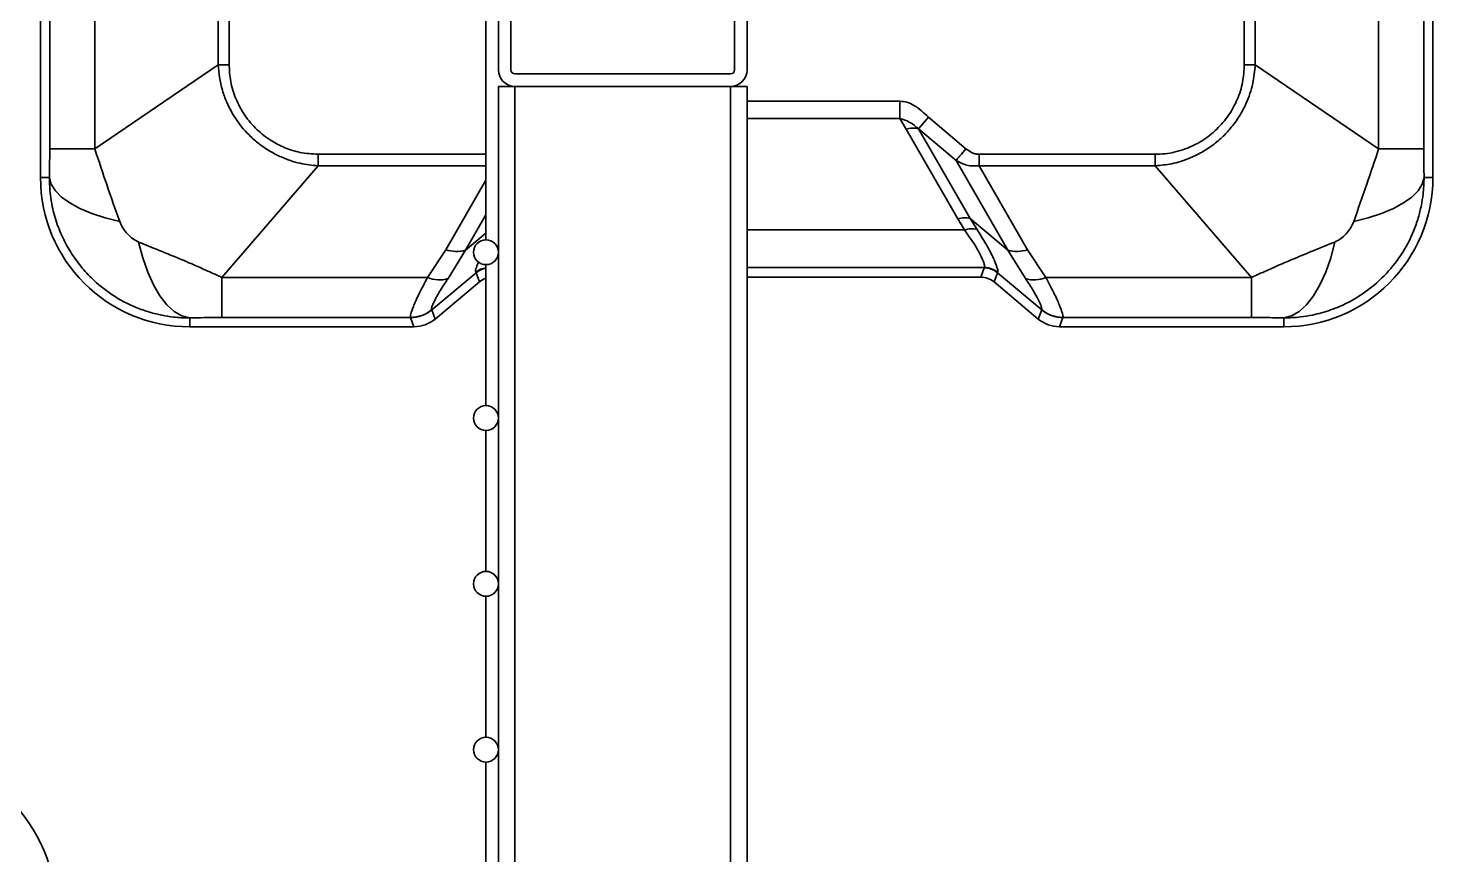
# Model space of a CAD drawing. Header units: millimetres. Extents: x 0 to 420, y 0 to 297.
# Drawn here: x 259.462 to 261.157, y 149.62 to 150.618 of the extents above; entities that cross this region are included whole.
import ezdxf

# ---------------------------------------------------------------- set-up
doc = ezdxf.new("R2010")
doc.units = ezdxf.units.MM

msp = doc.modelspace()

# ---------------------------------------------------------------- linework, layer by layer
at = {"color": 7, "linetype": 'Continuous', "lineweight": 35}
for p, q in [((259.6914, 150.7799), (259.6914, 150.5734)), ((259.7046, 150.7799), (259.7046, 150.5734)), ((260.9295, 150.5734), (260.9295, 150.7799)), ((260.9427, 150.5734), (260.9427, 150.7799)), ((259.5425, 150.7243), (259.5425, 150.4719)), ((260.0295, 150.7273), (260.0295, 150.5673)), ((260.0445, 150.7273), (260.0445, 150.5673)), ((260.3145, 150.5673), (260.3145, 150.7273)), ((260.3295, 150.5673), (260.3295, 150.7273)), ((261.0916, 150.4719), (261.0916, 150.7243)), ((259.477, 150.7114), (259.477, 150.4373)), ((259.4882, 150.4719), (259.4882, 150.7073)), ((261.1459, 150.7073), (261.1459, 150.4719)), ((261.157, 150.4373), (261.157, 150.7114)), ((260.0145, 150.6473), (260.0145, 150.3623)), ((259.6914, 150.5734), (259.5425, 150.4719)), ((259.7046, 150.5734), (259.6914, 150.5734)), ((260.9295, 150.5734), (260.9427, 150.5734)), ((260.9427, 150.5734), (261.0916, 150.4719)), ((260.0495, 150.5623), (260.3095, 150.5623)), ((260.0295, 144.9473), (260.0295, 150.5473)), ((260.0295, 150.5473), (260.0495, 150.5473)), ((260.0445, 150.5473), (260.0445, 150.5479)), ((260.0495, 150.5473), (260.3095, 150.5473)), ((260.0495, 144.9473), (260.0495, 150.5473)), ((260.0495, 150.5473), (260.3095, 150.5473)), ((260.3095, 144.9473), (260.3095, 150.5473)), ((260.3095, 150.5473), (260.3295, 150.5473)), ((260.317, 150.5488), (260.317, 150.5473)), ((260.317, 150.5473), (260.317, 150.5488)), ((260.3295, 144.9473), (260.3295, 150.5473)), ((260.3295, 150.5295), (260.514, 150.5295)), ((260.514, 150.5295), (260.514, 150.5086)), ((260.3295, 150.5086), (260.514, 150.5086)), ((260.5215, 150.4957), (260.514, 150.5086)), ((260.5483, 150.5102), (260.5364, 150.496)), ((260.5483, 150.5102), (260.5936, 150.4722)), ((260.5839, 150.3875), (260.5215, 150.4957)), ((260.5364, 150.496), (260.5817, 150.458)), ((260.5364, 150.496), (260.5988, 150.3878)), ((259.5425, 150.4719), (259.4882, 150.4719)), ((259.812, 150.4654), (259.812, 150.4515)), ((259.812, 150.4654), (260.0145, 150.4654)), ((260.6096, 150.4654), (260.8221, 150.4654)), ((260.6096, 150.4654), (260.6096, 150.4515)), ((260.8221, 150.4654), (260.8221, 150.4515)), ((261.0916, 150.4719), (261.1459, 150.4719)), ((259.812, 150.4515), (259.6959, 150.317)), ((259.812, 150.4515), (260.0145, 150.4515)), ((260.5817, 150.458), (260.6442, 150.3498)), ((260.6096, 150.4515), (260.668, 150.3503)), ((260.6096, 150.4515), (260.8221, 150.4515)), ((260.8221, 150.4515), (260.9382, 150.317)), ((259.4877, 150.4373), (259.477, 150.4373)), ((260.0145, 150.4342), (259.9661, 150.3503)), ((261.1464, 150.4373), (261.157, 150.4373)), ((259.9899, 150.3498), (260.0145, 150.3924)), ((260.592, 150.3742), (260.5839, 150.3875)), ((260.5988, 150.3878), (260.6442, 150.3498)), ((260.5988, 150.3878), (260.6071, 150.3747)), ((260.0145, 150.3704), (259.9899, 150.3498)), ((260.3295, 150.3742), (260.592, 150.3742)), ((259.9441, 150.317), (259.9661, 150.3503)), ((259.9899, 150.3498), (259.9688, 150.3155)), ((260.6442, 150.3498), (260.6653, 150.3155)), ((260.668, 150.3503), (260.6899, 150.317)), ((260.0145, 150.3323), (260.0145, 150.1623)), ((259.6959, 150.317), (259.9441, 150.317)), ((259.6959, 150.317), (259.6959, 150.2687)), ((259.9491, 150.2778), (260.0025, 150.3226)), ((260.0025, 150.3226), (260.0023, 150.323)), ((260.0066, 150.3115), (260.0025, 150.3226)), ((260.3295, 150.3289), (260.6158, 150.3289)), ((260.6115, 150.3173), (260.3295, 150.3173)), ((260.6155, 150.3284), (260.6115, 150.3173)), ((260.6155, 150.3284), (260.6158, 150.3289)), ((260.6316, 150.3226), (260.6275, 150.3115)), ((260.6318, 150.323), (260.6316, 150.3226)), ((260.6316, 150.3226), (260.685, 150.2778)), ((260.6899, 150.317), (260.9382, 150.317)), ((259.9532, 150.2666), (260.0066, 150.3115)), ((260.6275, 150.3115), (260.6809, 150.2666)), ((259.657, 150.268), (259.657, 150.2573)), ((259.9233, 150.2687), (259.6959, 150.2687)), ((259.9234, 150.2684), (259.9233, 150.2687)), ((259.9234, 150.2684), (259.9275, 150.2573)), ((259.949, 150.2781), (259.9491, 150.2778)), ((259.9532, 150.2666), (259.9491, 150.2778)), ((260.685, 150.2778), (260.6809, 150.2666)), ((260.685, 150.2778), (260.6851, 150.2781)), ((260.7106, 150.2684), (260.7066, 150.2573)), ((260.7106, 150.2684), (260.7108, 150.2687)), ((260.9382, 150.2687), (260.7108, 150.2687)), ((260.977, 150.268), (260.977, 150.2573)), ((259.657, 150.2573), (259.9275, 150.2573)), ((260.7066, 150.2573), (260.977, 150.2573)), ((260.0145, 150.1323), (260.0145, 149.9623)), ((260.0145, 149.9323), (260.0145, 149.7623)), ((260.0145, 149.7323), (260.0145, 149.5623))]:
    msp.add_line(p, q, dxfattribs=at)
at = {"color": 7, "linetype": 'Continuous', "lineweight": 35, "flags": 128}
for points in [[(260.5936, 150.4722), (260.5917, 150.4699), (260.5898, 150.4677), (260.5881, 150.4656), (260.5864, 150.4636), (260.5849, 150.4618), (260.5836, 150.4603), (260.5825, 150.459), (260.5817, 150.458)], [(259.5726, 150.3842), (259.555, 150.3887), (259.5389, 150.394), (259.5246, 150.4001), (259.5125, 150.4067), (259.5025, 150.4139), (259.495, 150.4215), (259.49, 150.4293), (259.4877, 150.4373)], [(261.0615, 150.3842), (261.0791, 150.3887), (261.0952, 150.394), (261.1094, 150.4001), (261.1216, 150.4067), (261.1316, 150.4139), (261.1391, 150.4215), (261.1441, 150.4293), (261.1464, 150.4373)], [(259.5954, 150.3596), (259.6004, 150.3407), (259.6064, 150.3234), (259.6133, 150.308), (259.6211, 150.2947), (259.6295, 150.284), (259.6384, 150.2758), (259.6476, 150.2705), (259.657, 150.268)], [(261.0387, 150.3596), (261.0337, 150.3407), (261.0277, 150.3234), (261.0208, 150.308), (261.013, 150.2947), (261.0046, 150.284), (260.9957, 150.2758), (260.9865, 150.2705), (260.977, 150.268)]]:
    msp.add_lwpolyline(points, dxfattribs=at)
at = {"color": 7, "linetype": 'Continuous', "lineweight": 35}
for centre in [(260.0145, 150.3473), (260.0145, 150.1473), (260.0145, 149.9473), (260.0145, 149.7473)]:
    msp.add_circle(centre, 0.015, dxfattribs=at)
for centre, radius, start, end in [((260.0495, 150.5673), 0.02, 180, 270), ((260.0495, 150.5673), 0.005, 180, 270), ((260.3095, 150.5673), 0.005, 270, 0), ((260.3095, 150.5673), 0.02, 270, 0), ((260.5294, 150.4719), 0.0251, 73.9657, 108.5164), ((259.657, 150.4373), 0.18, 180, 270), ((260.977, 150.4373), 0.18, 270, 0), ((260.5919, 150.3637), 0.0251, 73.9657, 108.5164), ((260.6004, 150.3516), 0.024, 73.7993, 110.3661), ((259.9788, 150.3883), 0.0401, 251.4836, 286.0343), ((260.6552, 150.3883), 0.0401, 253.9657, 288.5164), ((259.9585, 150.3493), 0.0354, 246.1372, 286.9623), ((260.0184, 150.3039), 0.025, 98.7641, 130.0266), ((260.0186, 150.3034), 0.025, 99.334, 129.9411), ((260.6155, 150.3034), 0.025, 50.0586, 89.9414), ((260.6157, 150.3039), 0.025, 49.9679, 89.8339), ((260.6756, 150.3493), 0.0354, 253.0377, 293.8627), ((259.9232, 150.3087), 0.0401, 270.1269, 309.9924), ((259.9234, 150.3085), 0.0401, 270.0586, 309.9414), ((260.7107, 150.3085), 0.0401, 230.0586, 269.9414), ((260.7109, 150.3087), 0.0401, 230.0076, 269.8731), ((259.297, 149.5473), 0.2, 0, 90)]:
    msp.add_arc(centre, radius, start, end, dxfattribs=at)
for centre, major_axis, start_param, end_param in [((260.0227, 150.2923), (0.0086, -0.0235), 3.122637, 3.49016), ((260.6114, 150.2923), (-0.0086, -0.0235), 2.793026, 3.49016), ((259.9275, 150.2974), (-0.0137, 0.0376), 2.793026, 3.49016), ((260.7066, 150.2974), (-0.0137, -0.0376), 5.934618, 6.631752)]:
    msp.add_ellipse(centre, major_axis=major_axis, ratio=0.998448, start_param=start_param, end_param=end_param, dxfattribs=at)
for points, knots in [([(259.6914, 150.5734), (259.6918, 150.5684), (259.6926, 150.558), (259.6962, 150.5428), (259.7026, 150.5251), (259.7133, 150.5058), (259.7277, 150.4889), (259.7419, 150.4768), (259.7543, 150.4686), (259.7701, 150.4605), (259.7894, 150.4538), (259.8047, 150.4522), (259.812, 150.4515)], [0, 0, 0, 0, 0.080728, 0.166845, 0.247263, 0.380655, 0.517772, 0.598864, 0.677745, 0.754478, 0.883127, 1, 1, 1, 1]), ([(259.7046, 150.5734), (259.7049, 150.5667), (259.7057, 150.5528), (259.7122, 150.532), (259.7211, 150.5155), (259.7304, 150.5033), (259.7405, 150.4926), (259.7542, 150.482), (259.7718, 150.4729), (259.7909, 150.4667), (259.8047, 150.4659), (259.812, 150.4654)], [0, 0, 0, 0, 0.1204611, 0.2464035, 0.3828182, 0.4509192, 0.5190577, 0.6447524, 0.7568059, 0.8692649, 1, 1, 1, 1]), ([(260.8221, 150.4654), (260.826, 150.4655), (260.8341, 150.4658), (260.8463, 150.468), (260.8615, 150.4726), (260.8789, 150.4811), (260.8966, 150.495), (260.911, 150.512), (260.9216, 150.5313), (260.9283, 150.552), (260.9291, 150.5664), (260.9295, 150.5734)], [0, 0, 0, 0, 0.070722, 0.143758, 0.21913, 0.352151, 0.485358, 0.616819, 0.745052, 0.874872, 1, 1, 1, 1]), ([(260.8221, 150.4515), (260.8287, 150.4521), (260.8425, 150.4535), (260.8608, 150.4593), (260.8773, 150.467), (260.8914, 150.476), (260.9039, 150.4867), (260.9151, 150.4989), (260.9244, 150.5122), (260.9334, 150.5296), (260.9404, 150.5498), (260.942, 150.5658), (260.9427, 150.5734)], [0, 0, 0, 0, 0.105818, 0.221247, 0.303726, 0.397637, 0.486458, 0.56599, 0.660847, 0.744444, 0.877991, 1, 1, 1, 1]), ([(260.514, 150.5295), (260.5169, 150.5292), (260.5228, 150.5287), (260.5351, 150.5227), (260.5428, 150.5154), (260.5483, 150.5102)], [0, 0, 0, 0, 0.211639, 0.442849, 1, 1, 1, 1]), ([(260.514, 150.5086), (260.5179, 150.5074), (260.5262, 150.5048), (260.5328, 150.4991), (260.5364, 150.496)], [0, 0, 0, 0, 0.462726, 1, 1, 1, 1]), ([(259.4877, 150.4373), (259.4878, 150.4421), (259.488, 150.4505), (259.4881, 150.4621), (259.4882, 150.469), (259.4882, 150.4719)], [0, 0, 0, 0, 0.426106, 0.75777, 1, 1, 1, 1]), ([(259.5425, 150.4719), (259.5474, 150.4572), (259.5571, 150.4279), (259.5674, 150.3987), (259.5726, 150.3842)], [0, 0, 0, 0, 0.5026909, 1, 1, 1, 1]), ([(260.5936, 150.4722), (260.5961, 150.4704), (260.5997, 150.4677), (260.6053, 150.4657), (260.6082, 150.4655), (260.6096, 150.4654)], [0, 0, 0, 0, 0.5155101, 0.7674046, 1, 1, 1, 1]), ([(261.0615, 150.3842), (261.0668, 150.3992), (261.0772, 150.4285), (261.0869, 150.4577), (261.0916, 150.4719)], [0, 0, 0, 0, 0.513929, 1, 1, 1, 1]), ([(261.1459, 150.4719), (261.1459, 150.4692), (261.1459, 150.4625), (261.1461, 150.4508), (261.1463, 150.4422), (261.1464, 150.4373)], [0, 0, 0, 0, 0.226599, 0.561025, 1, 1, 1, 1]), ([(260.5817, 150.458), (260.5859, 150.4557), (260.5945, 150.4511), (260.6045, 150.4513), (260.6096, 150.4515)], [0, 0, 0, 0, 0.4923968, 1, 1, 1, 1]), ([(259.657, 150.268), (259.6505, 150.2682), (259.6393, 150.2685), (259.623, 150.2712), (259.608, 150.2749), (259.5874, 150.2822), (259.5631, 150.295), (259.5405, 150.3133), (259.5236, 150.3322), (259.5112, 150.3502), (259.5027, 150.3667), (259.4972, 150.3807), (259.4938, 150.3916), (259.4909, 150.4034), (259.4883, 150.4186), (259.4879, 150.4303), (259.4877, 150.4373)], [0, 0, 0, 0, 0.073966, 0.126209, 0.185583, 0.248629, 0.372147, 0.493376, 0.574928, 0.656955, 0.739459, 0.783742, 0.826761, 0.868517, 0.920624, 1, 1, 1, 1]), ([(261.1464, 150.4373), (261.1462, 150.4305), (261.1458, 150.4193), (261.1431, 150.4031), (261.1395, 150.3883), (261.1322, 150.3677), (261.1193, 150.3434), (261.0988, 150.318), (261.0737, 150.2969), (261.0511, 150.2844), (261.0337, 150.2775), (261.0228, 150.2741), (261.0107, 150.2712), (260.9955, 150.2686), (260.9839, 150.2682), (260.977, 150.268)], [0, 0, 0, 0, 0.076443, 0.126237, 0.185346, 0.248673, 0.371897, 0.493418, 0.615548, 0.739261, 0.783292, 0.826338, 0.868398, 0.923222, 1, 1, 1, 1]), ([(259.5726, 150.3842), (259.5737, 150.3817), (259.5761, 150.3764), (259.5817, 150.3694), (259.5881, 150.3634), (259.5931, 150.3608), (259.5954, 150.3596)], [0, 0, 0, 0, 0.242294, 0.509366, 0.771567, 1, 1, 1, 1]), ([(261.0387, 150.3596), (261.041, 150.3608), (261.046, 150.3634), (261.0524, 150.3694), (261.058, 150.3764), (261.0604, 150.3817), (261.0615, 150.3842)], [0, 0, 0, 0, 0.228464, 0.490672, 0.757738, 1, 1, 1, 1]), ([(260.6158, 150.3289), (260.616, 150.3299), (260.6165, 150.3319), (260.6126, 150.3415), (260.605, 150.3556), (260.5964, 150.3679), (260.592, 150.3742)], [0, 0, 0, 0, 0.24021, 0.485805, 0.736712, 1, 1, 1, 1]), ([(260.6071, 150.3747), (260.6116, 150.3675), (260.6204, 150.3534), (260.6283, 150.3372), (260.6324, 150.3263), (260.632, 150.3241), (260.6318, 150.323)], [0, 0, 0, 0, 0.2643086, 0.5149307, 0.766931, 1, 1, 1, 1]), ([(259.5954, 150.3596), (259.6018, 150.357), (259.6142, 150.352), (259.6326, 150.3445), (259.649, 150.3377), (259.6644, 150.331), (259.6799, 150.3242), (259.6904, 150.3195), (259.6959, 150.317)], [0, 0, 0, 0, 0.191169, 0.37068, 0.538766, 0.672129, 0.825955, 1, 1, 1, 1]), ([(260.9382, 150.317), (260.9427, 150.319), (260.9517, 150.323), (260.9644, 150.3287), (260.9759, 150.3337), (260.991, 150.3402), (261.0122, 150.3489), (261.0296, 150.3559), (261.0387, 150.3596)], [0, 0, 0, 0, 0.140816, 0.284488, 0.382285, 0.482496, 0.729213, 1, 1, 1, 1]), ([(260.0023, 150.323), (260.002, 150.3239), (260.0015, 150.3257), (260.0042, 150.3324), (260.0055, 150.3357)], [0, 0, 0, 0, 0.517969, 1, 1, 1, 1]), ([(259.9233, 150.2687), (259.9233, 150.2697), (259.9232, 150.2717), (259.9267, 150.2815), (259.9331, 150.2962), (259.9404, 150.3099), (259.9441, 150.317)], [0, 0, 0, 0, 0.239453, 0.47313, 0.728792, 1, 1, 1, 1]), ([(259.9688, 150.3155), (259.9651, 150.3101), (259.958, 150.2995), (259.952, 150.2881), (259.9487, 150.2805), (259.9489, 150.2789), (259.949, 150.2781)], [0, 0, 0, 0, 0.270175, 0.525289, 0.759332, 1, 1, 1, 1]), ([(260.6851, 150.2781), (260.6852, 150.279), (260.6853, 150.2809), (260.6814, 150.2894), (260.6752, 150.3009), (260.6686, 150.3106), (260.6653, 150.3155)], [0, 0, 0, 0, 0.2671383, 0.5212201, 0.7559518, 1, 1, 1, 1]), ([(260.6899, 150.317), (260.6934, 150.3106), (260.7001, 150.298), (260.7067, 150.2831), (260.7108, 150.2722), (260.7108, 150.2699), (260.7108, 150.2687)], [0, 0, 0, 0, 0.245129, 0.480308, 0.739086, 1, 1, 1, 1]), ([(260.9382, 150.317), (260.9382, 150.3103), (260.9382, 150.2967), (260.9382, 150.282), (260.9382, 150.2718), (260.9382, 150.2697), (260.9382, 150.2687)], [0, 0, 0, 0, 0.247804, 0.5, 0.752196, 1, 1, 1, 1]), ([(259.6959, 150.2687), (259.6955, 150.2687), (259.6919, 150.2687), (259.6784, 150.2685), (259.6663, 150.2682), (259.657, 150.268)], [0, 0, 0, 0, 0.030601, 0.265216, 1, 1, 1, 1]), ([(259.6938, 150.2687), (259.6943, 150.2687), (259.695, 150.2688), (259.6957, 150.2688), (259.6959, 150.2689), (259.6959, 150.2689)], [0, 0, 0, 0, 0.5615301, 0.792581, 1, 1, 1, 1]), ([(260.9382, 150.2689), (260.9382, 150.2689), (260.9384, 150.2688), (260.9391, 150.2688), (260.9398, 150.2687), (260.9404, 150.2687)], [0, 0, 0, 0, 0.2071255, 0.4382291, 1, 1, 1, 1]), ([(260.977, 150.268), (260.9681, 150.2682), (260.9569, 150.2685), (260.9441, 150.2686), (260.9402, 150.2687), (260.9387, 150.2687), (260.9382, 150.2687)], [0, 0, 0, 0, 0.712288, 0.891315, 0.960245, 1, 1, 1, 1])]:
    msp.add_open_spline(points, degree=3, knots=knots, dxfattribs=at)

doc.saveas('drawing.dxf')
